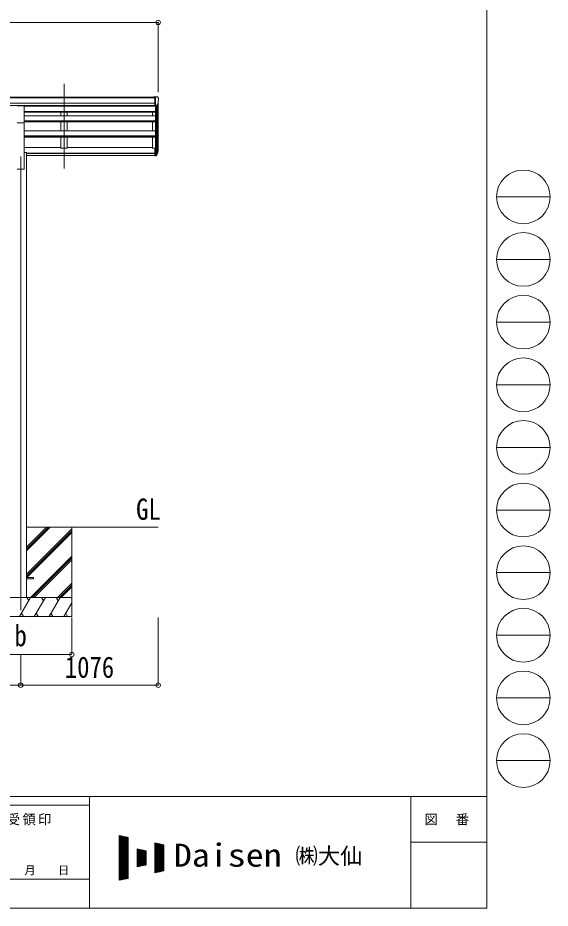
# Model space of a CAD drawing. Units: millimetres at full size; details may follow other scales. Extents: x -9783 to 33754, y -10064 to 6752.
# Drawn here: x 5726 to 9892, y -6828 to 138 of the extents above; entities that cross this region are included whole.
import ezdxf
from ezdxf.enums import TextEntityAlignment as Align

# ---------------------------------------------------------------- set-up
doc = ezdxf.new("R2010")
doc.units = ezdxf.units.MM
doc.header["$LTSCALE"] = 35
doc.header["$PDMODE"] = 32
doc.header["$PDSIZE"] = 35
for name, color, linetype, lineweight in [('0-0_0', 7, 'Continuous', 9), ('0-1_本体', 4, 'Continuous', 9), ('0-2_部品', 7, 'Continuous', 9), ('0-8_PARTS2', 2, 'Continuous', 9), ('0-A_寸法', 6, 'Continuous', 9), ('F-0_240', 7, 'Continuous', 9)]:
    doc.layers.add(name, color=color, linetype=linetype, lineweight=lineweight)
doc.styles.add('ＭＳ ゴシック', font='')
doc.styles.get('ＭＳ ゴシック').set_extended_font_data('MS Gothic')

msp = doc.modelspace()

# ---------------------------------------------------------------- linework, layer by layer
at = {"layer": '0-0_0'}
for p, q in [((5793.4, -4032.34), (5979.04, -3846.71)), ((5793.4, -4018.2), (5964.89, -3846.71)), ((5793.4, -4004.06), (5950.75, -3846.71)), ((5793.4, -4216.19), (6148.2, -3861.39)), ((5793.4, -4230.33), (6148.2, -3875.53)), ((5795.66, -4242.21), (6148.2, -3889.67)), ((6148.2, -3846.71), (6148.2, -4546.71)), ((5825.01, -4396.71), (6148.2, -4073.52)), ((5839.15, -4396.71), (6148.2, -4087.66)), ((5853.3, -4396.71), (6148.2, -4101.8)), ((6037.15, -4396.71), (6148.2, -4285.65)), ((6051.29, -4396.71), (6148.2, -4299.79)), ((6065.43, -4396.71), (6148.2, -4313.94)), ((6148.2, -4396.71), (5348.2, -4396.71)), ((5739.36, -4546.71), (5825.96, -4396.71)), ((5810.96, -4422.69), (5795.96, -4396.71)), ((5854.83, -4546.71), (5941.43, -4396.71)), ((5926.43, -4422.69), (5911.43, -4396.71)), ((5970.3, -4546.71), (6056.9, -4396.71)), ((6026.9, -4396.71), (6041.9, -4422.69)), ((6085.77, -4546.71), (6148.2, -4438.57)), ((6142.37, -4396.71), (6148.2, -4406.81)), ((5754.36, -4520.73), (5769.36, -4546.71)), ((5869.83, -4520.73), (5884.83, -4546.71)), ((5985.3, -4520.73), (6000.3, -4546.71)), ((6100.77, -4520.73), (6115.77, -4546.71)), ((5348.2, -4546.71), (6148.2, -4546.71))]:
    msp.add_line(p, q, dxfattribs=at)
msp.add_lwpolyline([(5793.4, -3846.71), (6818.24, -3846.71), (6824.2, -3846.71)], dxfattribs=at)
at = {"layer": '0-1_本体'}
for p, q in [((1798.7, -482.59), (6797.7, -482.59)), ((1798.7, -487.94), (6797.7, -487.94)), ((1798.7, -531.47), (6797.7, -531.47)), ((1798.7, -549.14), (6797.7, -549.14)), ((5775.7, -551.63), (6797.7, -551.63)), ((5775.7, -553.98), (6804.2, -553.98)), ((6063.2, -551.51), (6063.2, -553.98)), ((6113.2, -551.51), (6113.2, -553.98)), ((6804.2, -553.97), (6804.2, -881.41)), ((6810.2, -553.49), (6810.2, -925.85)), ((6819.92, -538.14), (6819.92, -907.85)), ((6824.2, -883.58), (6824.2, -519.34)), ((5775.7, -596.17), (6804.2, -596.17)), ((5775.7, -597.57), (6804.2, -597.57)), ((5775.7, -601.26), (6804.2, -601.26)), ((6063.2, -601.26), (6063.2, -628.5)), ((6113.2, -601.26), (6113.2, -628.5)), ((6779.2, -628.5), (6779.2, -601.26)), ((5775.7, -628.5), (6804.2, -628.5)), ((5775.7, -669.23), (6804.2, -669.23)), ((5775.7, -670.71), (6804.2, -670.71)), ((5775.7, -677.52), (6804.2, -677.52)), ((5775.7, -1046.71), (5775.7, -682.77)), ((6063.2, -677.52), (6063.2, -747.01)), ((6113.2, -677.52), (6113.2, -747.01)), ((6779.2, -747.01), (6779.2, -677.52)), ((5775.7, -747.01), (6804.2, -747.01)), ((5775.7, -786.33), (6804.2, -786.33)), ((5775.7, -787.81), (6804.2, -787.81)), ((5775.7, -797.29), (6804.2, -797.29)), ((6063.2, -797.29), (6063.2, -882.24)), ((6779.2, -882.24), (6779.2, -797.29)), ((5775.7, -877.44), (6063.2, -877.44)), ((6113.2, -877.44), (6779.2, -877.44)), ((6797.7, -882.24), (6779.2, -882.24)), ((5775.7, -916.71), (5793.2, -916.71)), ((5793.2, -916.71), (5793.2, -4396.71)), ((5793.2, -921.75), (6797.7, -921.75)), ((5793.2, -923.13), (6797.7, -923.13)), ((5793.2, -940.3), (6797.7, -940.3)), ((5720.7, -1046.71), (5775.7, -1046.71))]:
    msp.add_line(p, q, dxfattribs=at)
msp.add_lwpolyline([(6113.2, -797.29), (6113.2, -882.24), (6063.2, -882.24)], dxfattribs=at)
at = {"layer": '0-2_部品'}
for p, q in [((6797.7, -480.99), (6787.7, -481.07)), ((6787.7, -482.59), (6787.7, -481.07)), ((6797.7, -552.97), (6797.7, -480.99)), ((6816.2, -480.99), (6797.7, -480.99)), ((6804.2, -553.97), (6804.2, -480.99)), ((6816.2, -480.99), (6818.54, -481.13)), ((6819.3, -481.55), (6823.36, -487.36)), ((5720.7, -550.85), (5775.7, -550.85)), ((5775.7, -682.93), (5775.7, -550.85)), ((6797.7, -552.97), (6804.2, -552.97)), ((6804.2, -553.97), (6809.41, -553.65)), ((6811.83, -552.16), (6821.1, -536.09)), ((6826.2, -490.36), (6826.2, -490.99)), ((5720.7, -682.93), (5775.7, -682.93)), ((6797.7, -881.41), (6797.7, -942.48)), ((6797.7, -881.41), (6804.2, -881.41)), ((6804.2, -881.41), (6804.2, -943.3)), ((6797.7, -919.73), (6804.2, -919.73)), ((6797.7, -925.13), (6804.2, -925.13)), ((6797.7, -942.48), (6804.2, -942.48)), ((6804.2, -926.13), (6809.34, -926.13)), ((6804.2, -928.13), (6809.05, -928.13)), ((6804.2, -943.3), (6809.05, -943.3)), ((6810.64, -925.38), (6820.39, -906.96)), ((6821.81, -907.45), (6811.65, -926.63)), ((6819.23, -924.31), (6811.65, -941.8))]:
    msp.add_line(p, q, dxfattribs=at)
at = {"layer": '0-2_部品', "color": 4}
msp.add_line((5848, -4242.21), (5793.2, -4242.21), dxfattribs=at)
msp.add_lwpolyline([(5848, -4242.21), (5848, -4251.21), (5793.2, -4251.21)], dxfattribs=at)
at = {"layer": '0-2_部品'}
for centre, radius, start, end in [((6818.48, -482.13), 1, 35, 86.5), ((6823.2, -490.36), 3, 0, 87), ((6809.23, -550.66), 3, 273.5, 330), ((6624.2, -490.99), 202, 347.09739, 0), ((6690.99, -888.23), 133.22, 344.28698, 356.72013), ((6736.26, -881.01), 88.05, 342.78929, 2.77608), ((6735.54, -885.29), 89.07, 345.58812, 5.50424), ((6809.05, -925.13), 3, 270, 330), ((6809.05, -940.3), 3, 270, 330), ((6809.34, -924.63), 1.5, 270, 330)]:
    msp.add_arc(centre, radius, start, end, dxfattribs=at)
at = {"layer": '0-8_PARTS2'}
for p, q in [((6088.2, -1040.5), (6088.2, -377.98)), ((5748.2, -946.71), (5748.2, -4496.71))]:
    msp.add_line(p, q, dxfattribs=at)
at = {"layer": '0-A_寸法'}
for p, q in [((1772.2, 101.65), (6824.2, 101.65)), ((6824.2, 101.65), (6824.2, -443.97)), ((6148.2, -4843.1), (6148.2, -4554.13)), ((6824.2, -5083.07), (6824.2, -4554.13)), ((5348.2, -4843.1), (6148.2, -4843.1)), ((5748.2, -5083.07), (5748.2, -4843.1)), ((2848.2, -5083.07), (5748.2, -5083.07)), ((5748.2, -5083.07), (6824.2, -5083.07))]:
    msp.add_line(p, q, dxfattribs=at)
for p in [(6824.2, 101.65), (6148.2, -4843.1), (5748.2, -5083.07), (6824.2, -5083.07)]:
    msp.add_point(p, dxfattribs=at)
at = {"layer": 'F-0_240', "color": 5}
for p, q in [((9396.97, 6751.9), (9396.97, -6828.1)), ((-9783.03, -5953.1), (9396.97, -5953.1)), ((6285.75, -5953.1), (6285.75, -6828.1)), ((8801.97, -5953.1), (8801.97, -6828.1)), ((-9783.03, -6023.1), (6285.75, -6023.1)), ((8801.97, -6311.85), (9396.97, -6311.85)), ((5305.75, -6600.6), (6285.75, -6600.6)), ((-9783.03, -6828.1), (9396.97, -6828.1))]:
    msp.add_line(p, q, dxfattribs=at)
at = {"layer": 'F-0_240', "color": 4}
for p, q in [((9471.77, -1263.1), (9891.77, -1263.1)), ((9471.77, -1753.1), (9891.77, -1753.1)), ((9471.77, -2243.1), (9891.77, -2243.1)), ((9471.77, -2733.1), (9891.77, -2733.1)), ((9471.77, -3223.1), (9891.77, -3223.1)), ((9471.77, -3713.1), (9891.77, -3713.1)), ((9471.77, -4203.1), (9891.77, -4203.1)), ((9471.77, -4693.1), (9891.77, -4693.1)), ((9471.77, -5183.1), (9891.77, -5183.1)), ((9471.77, -5673.1), (9891.77, -5673.1))]:
    msp.add_line(p, q, dxfattribs=at)
at = {"layer": 'F-0_240'}
for p, q in [((6519.04, -6259.47), (6589.04, -6274.05)), ((6519.04, -6259.47), (6519.04, -6609.47)), ((6519.04, -6262.76), (6534.85, -6262.76)), ((6519.04, -6266.26), (6551.65, -6266.26)), ((6521.12, -6609.03), (6521.12, -6259.9)), ((6524.62, -6608.3), (6524.62, -6260.63)), ((6528.12, -6607.58), (6528.12, -6261.36)), ((6531.62, -6606.85), (6531.62, -6262.09)), ((6535.12, -6606.12), (6535.12, -6262.81)), ((6538.62, -6605.39), (6538.62, -6263.54)), ((6542.12, -6604.66), (6542.12, -6264.27)), ((6545.62, -6603.93), (6545.62, -6265)), ((6549.12, -6603.2), (6549.12, -6265.73)), ((6552.62, -6602.47), (6552.62, -6266.46)), ((6556.12, -6601.74), (6556.12, -6267.19)), ((6559.62, -6601.01), (6559.62, -6267.92)), ((6563.12, -6600.28), (6563.12, -6268.65)), ((6519.04, -6269.76), (6568.45, -6269.76)), ((6519.04, -6273.26), (6585.25, -6273.26)), ((6519.04, -6276.76), (6589.04, -6276.76)), ((6519.04, -6280.26), (6589.04, -6280.26)), ((6519.04, -6283.76), (6589.04, -6283.76)), ((6519.04, -6287.26), (6589.04, -6287.26)), ((6519.04, -6290.76), (6589.04, -6290.76)), ((6519.04, -6294.26), (6589.04, -6294.26)), ((6519.04, -6297.76), (6589.04, -6297.76)), ((6519.04, -6301.26), (6589.04, -6301.26)), ((6519.04, -6304.76), (6589.04, -6304.76)), ((6519.04, -6308.26), (6589.04, -6308.26)), ((6519.04, -6311.76), (6589.04, -6311.76)), ((6519.04, -6315.26), (6589.04, -6315.26)), ((6519.04, -6318.76), (6589.04, -6318.76)), ((6519.04, -6322.26), (6589.04, -6322.26)), ((6519.04, -6325.76), (6589.04, -6325.76)), ((6519.04, -6329.26), (6589.04, -6329.26)), ((6519.04, -6332.76), (6589.04, -6332.76)), ((6519.04, -6336.26), (6589.04, -6336.26)), ((6566.62, -6599.55), (6566.62, -6269.38)), ((6570.12, -6598.83), (6570.12, -6270.11)), ((6573.62, -6598.1), (6573.62, -6270.84)), ((6577.12, -6597.37), (6577.12, -6271.56)), ((6580.62, -6596.64), (6580.62, -6272.29)), ((6584.12, -6595.91), (6584.12, -6273.02)), ((6587.62, -6595.18), (6587.62, -6273.75)), ((6589.04, -6274.05), (6589.04, -6594.88)), ((6799.04, -6317.8), (6869.04, -6332.38)), ((6799.04, -6317.8), (6799.04, -6551.13)), ((6799.04, -6318.76), (6803.65, -6318.76)), ((6799.04, -6322.26), (6820.45, -6322.26)), ((6799.04, -6325.76), (6837.25, -6325.76)), ((6799.04, -6329.26), (6854.05, -6329.26)), ((6799.04, -6332.76), (6869.04, -6332.76)), ((6799.04, -6336.26), (6869.04, -6336.26)), ((6801.12, -6550.7), (6801.12, -6318.23)), ((6804.62, -6549.97), (6804.62, -6318.96)), ((6808.12, -6549.24), (6808.12, -6319.69)), ((6811.62, -6548.51), (6811.62, -6320.42)), ((6815.12, -6547.78), (6815.12, -6321.15)), ((6818.62, -6547.05), (6818.62, -6321.88)), ((6822.12, -6546.33), (6822.12, -6322.61)), ((6825.62, -6545.6), (6825.62, -6323.34)), ((6829.12, -6544.87), (6829.12, -6324.06)), ((6832.62, -6544.14), (6832.62, -6324.79)), ((6836.12, -6543.41), (6836.12, -6325.52)), ((6839.62, -6542.68), (6839.62, -6326.25)), ((6843.12, -6541.95), (6843.12, -6326.98)), ((6846.62, -6541.22), (6846.62, -6327.71)), ((6850.12, -6540.49), (6850.12, -6328.44)), ((6853.62, -6539.76), (6853.62, -6329.17)), ((6857.12, -6539.03), (6857.12, -6329.9)), ((6860.62, -6538.3), (6860.62, -6330.63)), ((6864.12, -6537.58), (6864.12, -6331.36)), ((6867.62, -6536.85), (6867.62, -6332.09)), ((6869.04, -6332.38), (6869.04, -6536.55)), ((6519.04, -6339.76), (6589.04, -6339.76)), ((6519.04, -6343.26), (6589.04, -6343.26)), ((6519.04, -6346.76), (6589.04, -6346.76)), ((6519.04, -6350.26), (6589.04, -6350.26)), ((6519.04, -6353.76), (6589.04, -6353.76)), ((6519.04, -6357.26), (6589.04, -6357.26)), ((6519.04, -6360.76), (6589.04, -6360.76)), ((6519.04, -6364.26), (6589.04, -6364.26)), ((6519.04, -6367.76), (6589.04, -6367.76)), ((6519.04, -6371.26), (6589.04, -6371.26)), ((6519.04, -6374.76), (6589.04, -6374.76)), ((6519.04, -6378.26), (6589.04, -6378.26)), ((6519.04, -6381.76), (6589.04, -6381.76)), ((6519.04, -6385.26), (6589.04, -6385.26)), ((6519.04, -6388.76), (6589.04, -6388.76)), ((6519.04, -6392.26), (6589.04, -6392.26)), ((6519.04, -6395.76), (6589.04, -6395.76)), ((6519.04, -6399.26), (6589.04, -6399.26)), ((6519.04, -6402.76), (6589.04, -6402.76)), ((6519.04, -6406.26), (6589.04, -6406.26)), ((6659.04, -6364.47), (6729.04, -6379.05)), ((6659.04, -6364.47), (6659.04, -6504.47)), ((6659.04, -6367.76), (6674.85, -6367.76)), ((6659.04, -6371.26), (6691.65, -6371.26)), ((6659.04, -6374.76), (6708.45, -6374.76)), ((6659.04, -6378.26), (6725.25, -6378.26)), ((6659.04, -6381.76), (6729.04, -6381.76)), ((6659.04, -6385.26), (6729.04, -6385.26)), ((6659.04, -6388.76), (6729.04, -6388.76)), ((6659.04, -6392.26), (6729.04, -6392.26)), ((6659.04, -6395.76), (6729.04, -6395.76)), ((6659.04, -6399.26), (6729.04, -6399.26)), ((6659.04, -6402.76), (6729.04, -6402.76)), ((6659.04, -6406.26), (6729.04, -6406.26)), ((6661.12, -6504.03), (6661.12, -6364.9)), ((6664.62, -6503.3), (6664.62, -6365.63)), ((6668.12, -6502.58), (6668.12, -6366.36)), ((6671.62, -6501.85), (6671.62, -6367.09)), ((6675.12, -6501.12), (6675.12, -6367.81)), ((6678.62, -6500.39), (6678.62, -6368.54)), ((6682.12, -6499.66), (6682.12, -6369.27)), ((6685.62, -6498.93), (6685.62, -6370)), ((6689.12, -6498.2), (6689.12, -6370.73)), ((6692.62, -6497.47), (6692.62, -6371.46)), ((6696.12, -6496.74), (6696.12, -6372.19)), ((6699.62, -6496.01), (6699.62, -6372.92)), ((6703.12, -6495.28), (6703.12, -6373.65)), ((6706.62, -6494.55), (6706.62, -6374.38)), ((6710.12, -6493.83), (6710.12, -6375.11)), ((6713.62, -6493.1), (6713.62, -6375.84)), ((6717.12, -6492.37), (6717.12, -6376.56)), ((6720.62, -6491.64), (6720.62, -6377.29)), ((6724.12, -6490.91), (6724.12, -6378.02)), ((6727.62, -6490.18), (6727.62, -6378.75)), ((6729.04, -6379.05), (6729.04, -6489.88)), ((6799.04, -6339.76), (6869.04, -6339.76)), ((6799.04, -6343.26), (6869.04, -6343.26)), ((6799.04, -6346.76), (6869.04, -6346.76)), ((6799.04, -6350.26), (6869.04, -6350.26)), ((6799.04, -6353.76), (6869.04, -6353.76)), ((6799.04, -6357.26), (6869.04, -6357.26)), ((6799.04, -6360.76), (6869.04, -6360.76)), ((6799.04, -6364.26), (6869.04, -6364.26)), ((6799.04, -6367.76), (6869.04, -6367.76)), ((6799.04, -6371.26), (6869.04, -6371.26)), ((6799.04, -6374.76), (6869.04, -6374.76)), ((6799.04, -6378.26), (6869.04, -6378.26)), ((6799.04, -6381.76), (6869.04, -6381.76)), ((6799.04, -6385.26), (6869.04, -6385.26)), ((6799.04, -6388.76), (6869.04, -6388.76)), ((6799.04, -6392.26), (6869.04, -6392.26)), ((6799.04, -6395.76), (6869.04, -6395.76)), ((6799.04, -6399.26), (6869.04, -6399.26)), ((6799.04, -6402.76), (6869.04, -6402.76)), ((6799.04, -6406.26), (6869.04, -6406.26)), ((6519.04, -6409.76), (6589.04, -6409.76)), ((6519.04, -6413.26), (6589.04, -6413.26)), ((6519.04, -6416.76), (6589.04, -6416.76)), ((6519.04, -6420.26), (6589.04, -6420.26)), ((6519.04, -6423.76), (6589.04, -6423.76)), ((6519.04, -6427.26), (6589.04, -6427.26)), ((6519.04, -6430.76), (6589.04, -6430.76)), ((6519.04, -6434.26), (6589.04, -6434.26)), ((6519.04, -6437.76), (6589.04, -6437.76)), ((6519.04, -6441.26), (6589.04, -6441.26)), ((6519.04, -6444.76), (6589.04, -6444.76)), ((6519.04, -6448.26), (6589.04, -6448.26)), ((6519.04, -6451.76), (6589.04, -6451.76)), ((6519.04, -6455.26), (6589.04, -6455.26)), ((6519.04, -6458.76), (6589.04, -6458.76)), ((6519.04, -6462.26), (6589.04, -6462.26)), ((6519.04, -6465.76), (6589.04, -6465.76)), ((6519.04, -6469.26), (6589.04, -6469.26)), ((6519.04, -6472.76), (6589.04, -6472.76)), ((6519.04, -6476.26), (6589.04, -6476.26)), ((6659.04, -6409.76), (6729.04, -6409.76)), ((6659.04, -6413.26), (6729.04, -6413.26)), ((6659.04, -6416.76), (6729.04, -6416.76)), ((6659.04, -6420.26), (6729.04, -6420.26)), ((6659.04, -6423.76), (6729.04, -6423.76)), ((6659.04, -6427.26), (6729.04, -6427.26)), ((6659.04, -6430.76), (6729.04, -6430.76)), ((6659.04, -6434.26), (6729.04, -6434.26)), ((6659.04, -6437.76), (6729.04, -6437.76)), ((6659.04, -6441.26), (6729.04, -6441.26)), ((6659.04, -6444.76), (6729.04, -6444.76)), ((6659.04, -6448.26), (6729.04, -6448.26)), ((6659.04, -6451.76), (6729.04, -6451.76)), ((6659.04, -6455.26), (6729.04, -6455.26)), ((6659.04, -6458.76), (6729.04, -6458.76)), ((6659.04, -6462.26), (6729.04, -6462.26)), ((6659.04, -6465.76), (6729.04, -6465.76)), ((6659.04, -6469.26), (6729.04, -6469.26)), ((6659.04, -6472.76), (6729.04, -6472.76)), ((6659.04, -6476.26), (6729.04, -6476.26)), ((6799.04, -6409.76), (6869.04, -6409.76)), ((6799.04, -6413.26), (6869.04, -6413.26)), ((6799.04, -6416.76), (6869.04, -6416.76)), ((6799.04, -6420.26), (6869.04, -6420.26)), ((6799.04, -6423.76), (6869.04, -6423.76)), ((6799.04, -6427.26), (6869.04, -6427.26)), ((6799.04, -6430.76), (6869.04, -6430.76)), ((6799.04, -6434.26), (6869.04, -6434.26)), ((6799.04, -6437.76), (6869.04, -6437.76)), ((6799.04, -6441.26), (6869.04, -6441.26)), ((6799.04, -6444.76), (6869.04, -6444.76)), ((6799.04, -6448.26), (6869.04, -6448.26)), ((6799.04, -6451.76), (6869.04, -6451.76)), ((6799.04, -6455.26), (6869.04, -6455.26)), ((6799.04, -6458.76), (6869.04, -6458.76)), ((6799.04, -6462.26), (6869.04, -6462.26)), ((6799.04, -6465.76), (6869.04, -6465.76)), ((6799.04, -6469.26), (6869.04, -6469.26)), ((6799.04, -6472.76), (6869.04, -6472.76)), ((6799.04, -6476.26), (6869.04, -6476.26)), ((6519.04, -6479.76), (6589.04, -6479.76)), ((6519.04, -6483.26), (6589.04, -6483.26)), ((6519.04, -6486.76), (6589.04, -6486.76)), ((6519.04, -6490.26), (6589.04, -6490.26)), ((6519.04, -6493.76), (6589.04, -6493.76)), ((6519.04, -6497.26), (6589.04, -6497.26)), ((6519.04, -6500.76), (6589.04, -6500.76)), ((6519.04, -6504.26), (6589.04, -6504.26)), ((6519.04, -6507.76), (6589.04, -6507.76)), ((6519.04, -6511.26), (6589.04, -6511.26)), ((6519.04, -6514.76), (6589.04, -6514.76)), ((6519.04, -6518.26), (6589.04, -6518.26)), ((6519.04, -6521.76), (6589.04, -6521.76)), ((6519.04, -6525.26), (6589.04, -6525.26)), ((6519.04, -6528.76), (6589.04, -6528.76)), ((6519.04, -6532.26), (6589.04, -6532.26)), ((6519.04, -6535.76), (6589.04, -6535.76)), ((6519.04, -6539.26), (6589.04, -6539.26)), ((6519.04, -6542.76), (6589.04, -6542.76)), ((6519.04, -6546.26), (6589.04, -6546.26)), ((6659.04, -6479.76), (6729.04, -6479.76)), ((6659.04, -6483.26), (6729.04, -6483.26)), ((6659.04, -6486.76), (6729.04, -6486.76)), ((6659.04, -6504.47), (6729.04, -6489.88)), ((6659.04, -6490.26), (6727.23, -6490.26)), ((6659.04, -6493.76), (6710.43, -6493.76)), ((6659.04, -6497.26), (6693.63, -6497.26)), ((6659.04, -6500.76), (6676.83, -6500.76)), ((6659.04, -6504.26), (6660.03, -6504.26)), ((6799.04, -6479.76), (6869.04, -6479.76)), ((6799.04, -6483.26), (6869.04, -6483.26)), ((6799.04, -6486.76), (6869.04, -6486.76)), ((6799.04, -6490.26), (6869.04, -6490.26)), ((6799.04, -6493.76), (6869.04, -6493.76)), ((6799.04, -6497.26), (6869.04, -6497.26)), ((6799.04, -6500.76), (6869.04, -6500.76)), ((6799.04, -6504.26), (6869.04, -6504.26)), ((6799.04, -6507.76), (6869.04, -6507.76)), ((6799.04, -6511.26), (6869.04, -6511.26)), ((6799.04, -6514.76), (6869.04, -6514.76)), ((6799.04, -6518.26), (6869.04, -6518.26)), ((6799.04, -6521.76), (6869.04, -6521.76)), ((6799.04, -6525.26), (6869.04, -6525.26)), ((6799.04, -6528.76), (6869.04, -6528.76)), ((6799.04, -6532.26), (6869.04, -6532.26)), ((6799.04, -6535.76), (6869.04, -6535.76)), ((6869.04, -6536.55), (6799.04, -6551.13)), ((6799.04, -6539.26), (6856.03, -6539.26)), ((6799.04, -6542.76), (6839.23, -6542.76)), ((6799.04, -6546.26), (6822.43, -6546.26)), ((6519.04, -6549.76), (6589.04, -6549.76)), ((6519.04, -6553.26), (6589.04, -6553.26)), ((6519.04, -6556.76), (6589.04, -6556.76)), ((6519.04, -6560.26), (6589.04, -6560.26)), ((6519.04, -6563.76), (6589.04, -6563.76)), ((6519.04, -6567.26), (6589.04, -6567.26)), ((6519.04, -6570.76), (6589.04, -6570.76)), ((6519.04, -6574.26), (6589.04, -6574.26)), ((6519.04, -6577.76), (6589.04, -6577.76)), ((6519.04, -6581.26), (6589.04, -6581.26)), ((6519.04, -6584.76), (6589.04, -6584.76)), ((6519.04, -6588.26), (6589.04, -6588.26)), ((6519.04, -6591.76), (6589.04, -6591.76)), ((6589.04, -6594.88), (6519.04, -6609.47)), ((6519.04, -6595.26), (6587.23, -6595.26)), ((6519.04, -6598.76), (6570.43, -6598.76)), ((6519.04, -6602.26), (6553.63, -6602.26)), ((6519.04, -6605.76), (6536.83, -6605.76)), ((6519.04, -6609.26), (6520.03, -6609.26)), ((6799.04, -6549.76), (6805.63, -6549.76))]:
    msp.add_line(p, q, dxfattribs=at)
at = {"layer": 'F-0_240', "color": 4}
for centre in [(9681.77, -1263.1), (9681.77, -1753.1), (9681.77, -2243.1), (9681.77, -2733.1), (9681.77, -3223.1), (9681.77, -3713.1), (9681.77, -4203.1), (9681.77, -4693.1), (9681.77, -5183.1), (9681.77, -5673.1)]:
    msp.add_circle(centre, 210, dxfattribs=at)

# ---------------------------------------------------------------- texts
at = {"layer": '0-0_0', "style": 'ＭＳ ゴシック', "width": 0.85}
msp.add_text('GL', height=166.8, dxfattribs=at).set_placement((6651.42, -3839.77), align=Align.BOTTOM_LEFT)
at = {"layer": '0-A_寸法', "color": 7, "style": 'ＭＳ ゴシック', "width": 0.85}
for s, p in [('b', (5700.08, -4828.72)), ('1076', (6093.7, -5076.07))]:
    msp.add_text(s, height=166.8, dxfattribs=at).set_placement(p, align=Align.BOTTOM_LEFT)
at = {"layer": 'F-0_240', "style": 'ＭＳ ゴシック', "width": 1.15}
msp.add_text('Daisen', height=179.6, dxfattribs=at).set_placement((6947.05, -6556.97), align=Align.BOTTOM_LEFT)
at = {"layer": 'F-0_240', "style": 'ＭＳ ゴシック'}
for s, height, p in [('㈱大仙\u3000', 128.3, (7898.35, -6521.97)), ('年\u3000\u3000月\u3000\u3000日', 64.15, (5515.76, -6583.1))]:
    msp.add_text(s, height=height, dxfattribs=at).set_placement(p, align=Align.BOTTOM_LEFT)
at = {"layer": 'F-0_240', "char_height": 76.98, "attachment_point": 7, "style": 'ＭＳ ゴシック'}
for s, insert in [('\\T1.17;御受領印', (5515.75, -6180.6)), ('\\T1.17;図\u3000番', (8906.97, -6180.6))]:
    msp.add_mtext(s, dxfattribs=dict(at, insert=insert))

doc.saveas('drawing.dxf')
